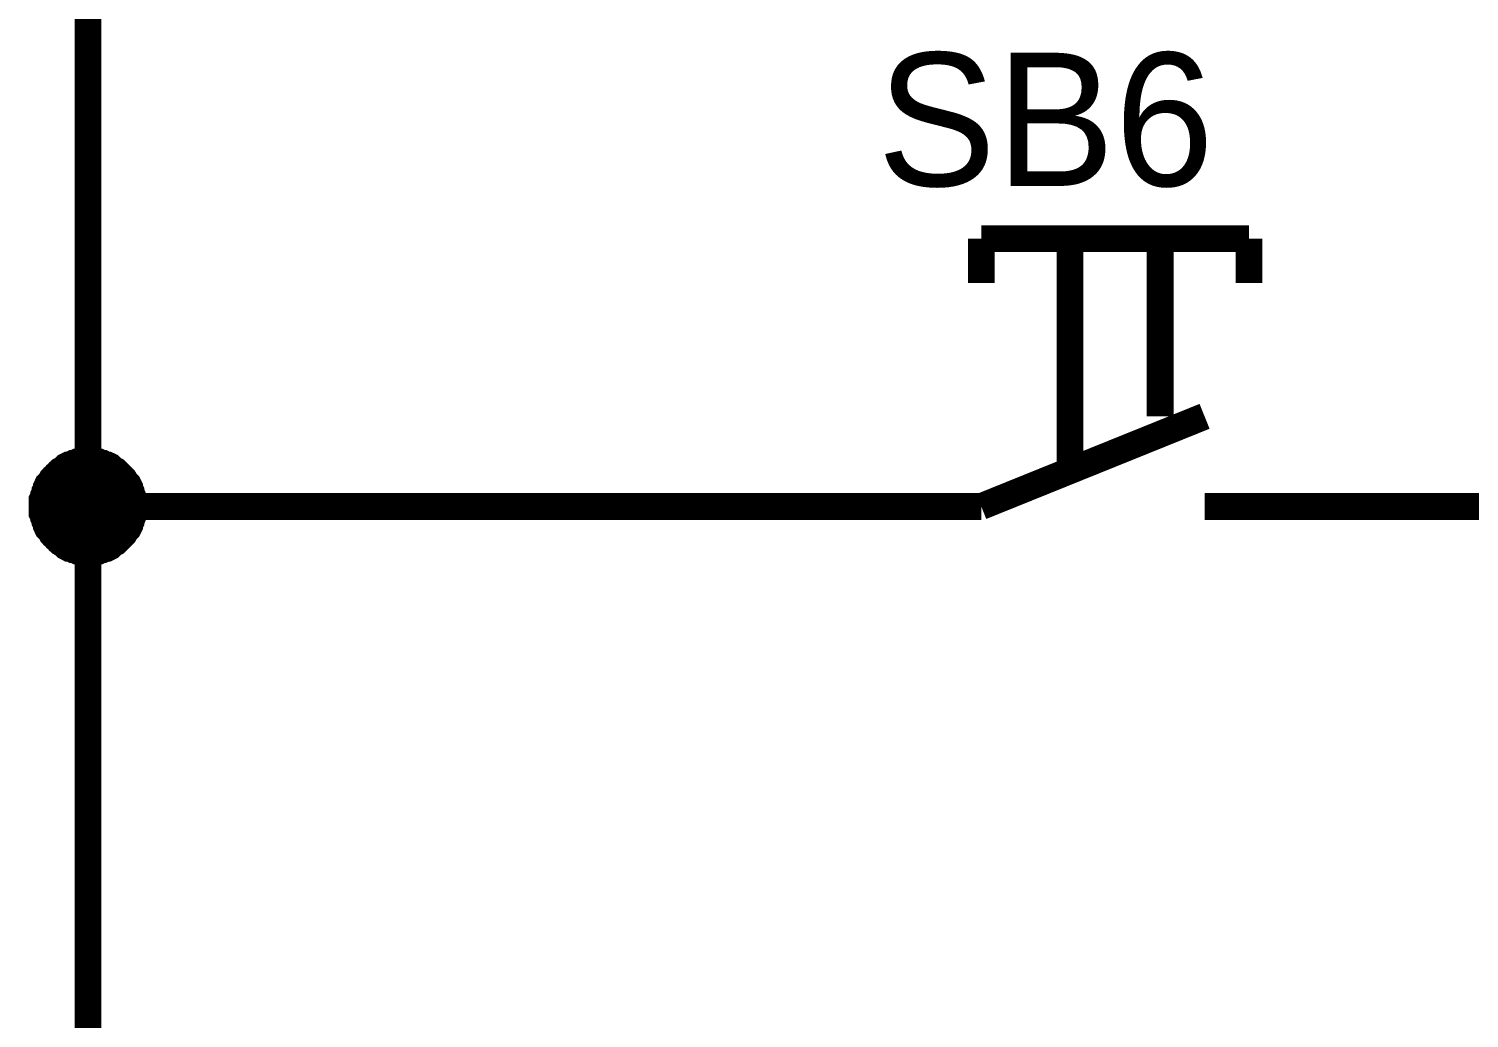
# Model space of a CAD drawing. Header units: millimetres. Extents: x 0 to 841, y 0 to 594.
# Drawn here: x 119.45 to 135.57, y 316.76 to 327.84 of the extents above; entities that cross this region are included whole.
import ezdxf

# ---------------------------------------------------------------- set-up
doc = ezdxf.new("R2010")
doc.units = ezdxf.units.MM
doc.layers.add('Sheet', color=255, linetype='Continuous')

msp = doc.modelspace()

# ---------------------------------------------------------------- linework, layer by layer
at = {"layer": 'Sheet', "const_width": 0.3}
for points in [[(125.11, 384.997), (120.11, 384.997), (120.11, 369.992), (120.11, 362.489), (120.11, 352.486), (120.11, 342.498), (120.11, 332.494), (120.11, 322.49), (120.11, 309.986), (127.61, 309.986), (127.61, 309.986)], [(200.079, 372.493), (185.095, 372.493), (185.095, 364.99), (185.095, 354.986), (185.095, 344.998), (185.095, 334.995), (185.095, 322.49), (135.11, 322.49)], [(130.11, 325.488), (133.107, 325.488)], [(130.11, 325.488), (130.11, 324.991)], [(131.103, 322.988), (131.103, 325.488)], [(132.113, 323.5), (132.113, 325.488)], [(133.107, 325.488), (133.107, 324.991)], [(130.11, 322.49), (132.61, 323.5)], [(119.597, 322.49), (119.597, 322.521), (119.597, 322.537), (119.597, 322.568), (119.613, 322.599), (119.613, 322.615), (119.628, 322.646), (119.628, 322.661), (119.644, 322.692), (119.644, 322.708), (119.659, 322.739), (119.675, 322.754), (119.69, 322.77), (119.706, 322.801), (119.721, 322.817), (119.737, 322.832), (119.752, 322.848), (119.768, 322.863), (119.783, 322.879), (119.799, 322.894), (119.83, 322.91), (119.846, 322.925), (119.861, 322.941), (119.892, 322.956), (119.908, 322.956), (119.939, 322.972), (119.954, 322.972), (119.985, 322.988), (120.001, 322.988), (120.032, 323.003), (120.063, 323.003), (120.079, 323.003), (120.11, 323.003)], [(119.597, 322.49), (119.597, 322.521), (119.597, 322.537), (119.597, 322.568), (119.613, 322.599), (119.613, 322.615), (119.628, 322.646), (119.628, 322.661), (119.644, 322.692), (119.644, 322.708), (119.659, 322.739), (119.675, 322.754), (119.69, 322.77), (119.706, 322.801), (119.721, 322.817), (119.737, 322.832), (119.752, 322.848), (119.768, 322.863), (119.783, 322.879), (119.799, 322.894), (119.83, 322.91), (119.846, 322.925), (119.861, 322.941), (119.892, 322.956), (119.908, 322.956), (119.939, 322.972), (119.954, 322.972), (119.985, 322.988), (120.001, 322.988), (120.032, 323.003), (120.063, 323.003), (120.079, 323.003), (120.11, 323.003)], [(119.597, 322.49), (119.597, 322.521), (119.597, 322.537), (119.597, 322.568), (119.613, 322.599), (119.613, 322.615), (119.628, 322.646), (119.628, 322.661), (119.644, 322.692), (119.644, 322.708), (119.659, 322.739), (119.675, 322.754), (119.69, 322.77), (119.706, 322.801), (119.721, 322.817), (119.737, 322.832), (119.752, 322.848), (119.768, 322.863), (119.783, 322.879), (119.799, 322.894), (119.83, 322.91), (119.846, 322.925), (119.861, 322.941), (119.892, 322.956), (119.908, 322.956), (119.939, 322.972), (119.954, 322.972), (119.985, 322.988), (120.001, 322.988), (120.032, 323.003), (120.063, 323.003), (120.079, 323.003), (120.11, 323.003)], [(119.597, 322.49), (119.597, 322.521), (119.597, 322.537), (119.597, 322.568), (119.613, 322.599), (119.613, 322.615), (119.628, 322.646), (119.628, 322.661), (119.644, 322.692), (119.644, 322.708), (119.659, 322.739), (119.675, 322.754), (119.69, 322.77), (119.706, 322.801), (119.721, 322.817), (119.737, 322.832), (119.752, 322.848), (119.768, 322.863), (119.783, 322.879), (119.799, 322.894), (119.83, 322.91), (119.846, 322.925), (119.861, 322.941), (119.892, 322.956), (119.908, 322.956), (119.939, 322.972), (119.954, 322.972), (119.985, 322.988), (120.001, 322.988), (120.032, 323.003), (120.063, 323.003), (120.079, 323.003), (120.11, 323.003)], [(119.597, 322.49), (119.597, 322.521), (119.597, 322.537), (119.597, 322.568), (119.613, 322.599), (119.613, 322.615), (119.628, 322.646), (119.628, 322.661), (119.644, 322.692), (119.644, 322.708), (119.659, 322.739), (119.675, 322.754), (119.69, 322.77), (119.706, 322.801), (119.721, 322.817), (119.737, 322.832), (119.752, 322.848), (119.768, 322.863), (119.783, 322.879), (119.799, 322.894), (119.83, 322.91), (119.846, 322.925), (119.861, 322.941), (119.892, 322.956), (119.908, 322.956), (119.939, 322.972), (119.954, 322.972), (119.985, 322.988), (120.001, 322.988), (120.032, 323.003), (120.063, 323.003), (120.079, 323.003), (120.11, 323.003)], [(119.597, 322.49), (119.597, 322.521), (119.597, 322.537), (119.597, 322.568), (119.613, 322.599), (119.613, 322.615), (119.628, 322.646), (119.628, 322.661), (119.644, 322.692), (119.644, 322.708), (119.659, 322.739), (119.675, 322.754), (119.69, 322.77), (119.706, 322.801), (119.721, 322.817), (119.737, 322.832), (119.752, 322.848), (119.768, 322.863), (119.783, 322.879), (119.799, 322.894), (119.83, 322.91), (119.846, 322.925), (119.861, 322.941), (119.892, 322.956), (119.908, 322.956), (119.939, 322.972), (119.954, 322.972), (119.985, 322.988), (120.001, 322.988), (120.032, 323.003), (120.063, 323.003), (120.079, 323.003), (120.11, 323.003)], [(119.597, 322.49), (119.597, 322.521), (119.597, 322.537), (119.597, 322.568), (119.613, 322.599), (119.613, 322.615), (119.628, 322.646), (119.628, 322.661), (119.644, 322.692), (119.644, 322.708), (119.659, 322.739), (119.675, 322.754), (119.69, 322.77), (119.706, 322.801), (119.721, 322.817), (119.737, 322.832), (119.752, 322.848), (119.768, 322.863), (119.783, 322.879), (119.799, 322.894), (119.83, 322.91), (119.846, 322.925), (119.861, 322.941), (119.892, 322.956), (119.908, 322.956), (119.939, 322.972), (119.954, 322.972), (119.985, 322.988), (120.001, 322.988), (120.032, 323.003), (120.063, 323.003), (120.079, 323.003), (120.11, 323.003)], [(119.597, 322.49), (119.597, 322.521), (119.597, 322.537), (119.597, 322.568), (119.613, 322.599), (119.613, 322.615), (119.628, 322.646), (119.628, 322.661), (119.644, 322.692), (119.644, 322.708), (119.659, 322.739), (119.675, 322.754), (119.69, 322.77), (119.706, 322.801), (119.721, 322.817), (119.737, 322.832), (119.752, 322.848), (119.768, 322.863), (119.783, 322.879), (119.799, 322.894), (119.83, 322.91), (119.846, 322.925), (119.861, 322.941), (119.892, 322.956), (119.908, 322.956), (119.939, 322.972), (119.954, 322.972), (119.985, 322.988), (120.001, 322.988), (120.032, 323.003), (120.063, 323.003), (120.079, 323.003), (120.11, 323.003)], [(120.11, 323.003), (120.11, 323.003)], [(120.11, 323.003), (120.141, 323.003), (120.156, 323.003), (120.187, 323.003), (120.218, 322.988), (120.234, 322.988), (120.265, 322.972), (120.28, 322.972), (120.311, 322.956), (120.327, 322.956), (120.358, 322.941), (120.374, 322.925), (120.389, 322.91), (120.42, 322.894), (120.436, 322.879), (120.451, 322.863), (120.467, 322.848), (120.482, 322.832), (120.498, 322.817), (120.513, 322.801), (120.529, 322.77), (120.544, 322.754), (120.56, 322.739), (120.575, 322.708), (120.575, 322.692), (120.591, 322.661), (120.591, 322.646), (120.606, 322.615), (120.606, 322.599), (120.622, 322.568), (120.622, 322.537), (120.622, 322.521), (120.622, 322.49)], [(120.11, 323.003), (120.11, 323.003)], [(120.11, 323.003), (120.141, 323.003), (120.156, 323.003), (120.187, 323.003), (120.218, 322.988), (120.234, 322.988), (120.265, 322.972), (120.28, 322.972), (120.311, 322.956), (120.327, 322.956), (120.358, 322.941), (120.374, 322.925), (120.389, 322.91), (120.42, 322.894), (120.436, 322.879), (120.451, 322.863), (120.467, 322.848), (120.482, 322.832), (120.498, 322.817), (120.513, 322.801), (120.529, 322.77), (120.544, 322.754), (120.56, 322.739), (120.575, 322.708), (120.575, 322.692), (120.591, 322.661), (120.591, 322.646), (120.606, 322.615), (120.606, 322.599), (120.622, 322.568), (120.622, 322.537), (120.622, 322.521), (120.622, 322.49)], [(120.11, 323.003), (120.11, 323.003)], [(120.11, 323.003), (120.141, 323.003), (120.156, 323.003), (120.187, 323.003), (120.218, 322.988), (120.234, 322.988), (120.265, 322.972), (120.28, 322.972), (120.311, 322.956), (120.327, 322.956), (120.358, 322.941), (120.374, 322.925), (120.389, 322.91), (120.42, 322.894), (120.436, 322.879), (120.451, 322.863), (120.467, 322.848), (120.482, 322.832), (120.498, 322.817), (120.513, 322.801), (120.529, 322.77), (120.544, 322.754), (120.56, 322.739), (120.575, 322.708), (120.575, 322.692), (120.591, 322.661), (120.591, 322.646), (120.606, 322.615), (120.606, 322.599), (120.622, 322.568), (120.622, 322.537), (120.622, 322.521), (120.622, 322.49)], [(120.11, 323.003), (120.11, 323.003)], [(120.11, 323.003), (120.141, 323.003), (120.156, 323.003), (120.187, 323.003), (120.218, 322.988), (120.234, 322.988), (120.265, 322.972), (120.28, 322.972), (120.311, 322.956), (120.327, 322.956), (120.358, 322.941), (120.374, 322.925), (120.389, 322.91), (120.42, 322.894), (120.436, 322.879), (120.451, 322.863), (120.467, 322.848), (120.482, 322.832), (120.498, 322.817), (120.513, 322.801), (120.529, 322.77), (120.544, 322.754), (120.56, 322.739), (120.575, 322.708), (120.575, 322.692), (120.591, 322.661), (120.591, 322.646), (120.606, 322.615), (120.606, 322.599), (120.622, 322.568), (120.622, 322.537), (120.622, 322.521), (120.622, 322.49)], [(120.11, 323.003), (120.11, 323.003)], [(120.11, 323.003), (120.141, 323.003), (120.156, 323.003), (120.187, 323.003), (120.218, 322.988), (120.234, 322.988), (120.265, 322.972), (120.28, 322.972), (120.311, 322.956), (120.327, 322.956), (120.358, 322.941), (120.374, 322.925), (120.389, 322.91), (120.42, 322.894), (120.436, 322.879), (120.451, 322.863), (120.467, 322.848), (120.482, 322.832), (120.498, 322.817), (120.513, 322.801), (120.529, 322.77), (120.544, 322.754), (120.56, 322.739), (120.575, 322.708), (120.575, 322.692), (120.591, 322.661), (120.591, 322.646), (120.606, 322.615), (120.606, 322.599), (120.622, 322.568), (120.622, 322.537), (120.622, 322.521), (120.622, 322.49)], [(120.11, 323.003), (120.11, 323.003)], [(120.11, 323.003), (120.141, 323.003), (120.156, 323.003), (120.187, 323.003), (120.218, 322.988), (120.234, 322.988), (120.265, 322.972), (120.28, 322.972), (120.311, 322.956), (120.327, 322.956), (120.358, 322.941), (120.374, 322.925), (120.389, 322.91), (120.42, 322.894), (120.436, 322.879), (120.451, 322.863), (120.467, 322.848), (120.482, 322.832), (120.498, 322.817), (120.513, 322.801), (120.529, 322.77), (120.544, 322.754), (120.56, 322.739), (120.575, 322.708), (120.575, 322.692), (120.591, 322.661), (120.591, 322.646), (120.606, 322.615), (120.606, 322.599), (120.622, 322.568), (120.622, 322.537), (120.622, 322.521), (120.622, 322.49)], [(120.11, 323.003), (120.11, 323.003)], [(120.11, 323.003), (120.141, 323.003), (120.156, 323.003), (120.187, 323.003), (120.218, 322.988), (120.234, 322.988), (120.265, 322.972), (120.28, 322.972), (120.311, 322.956), (120.327, 322.956), (120.358, 322.941), (120.374, 322.925), (120.389, 322.91), (120.42, 322.894), (120.436, 322.879), (120.451, 322.863), (120.467, 322.848), (120.482, 322.832), (120.498, 322.817), (120.513, 322.801), (120.529, 322.77), (120.544, 322.754), (120.56, 322.739), (120.575, 322.708), (120.575, 322.692), (120.591, 322.661), (120.591, 322.646), (120.606, 322.615), (120.606, 322.599), (120.622, 322.568), (120.622, 322.537), (120.622, 322.521), (120.622, 322.49)], [(120.11, 323.003), (120.11, 323.003)], [(120.11, 323.003), (120.141, 323.003), (120.156, 323.003), (120.187, 323.003), (120.218, 322.988), (120.234, 322.988), (120.265, 322.972), (120.28, 322.972), (120.311, 322.956), (120.327, 322.956), (120.358, 322.941), (120.374, 322.925), (120.389, 322.91), (120.42, 322.894), (120.436, 322.879), (120.451, 322.863), (120.467, 322.848), (120.482, 322.832), (120.498, 322.817), (120.513, 322.801), (120.529, 322.77), (120.544, 322.754), (120.56, 322.739), (120.575, 322.708), (120.575, 322.692), (120.591, 322.661), (120.591, 322.646), (120.606, 322.615), (120.606, 322.599), (120.622, 322.568), (120.622, 322.537), (120.622, 322.521), (120.622, 322.49)], [(120.11, 321.978), (120.079, 321.978), (120.063, 321.978), (120.032, 321.978), (120.001, 321.993), (119.985, 321.993), (119.954, 322.009), (119.939, 322.009), (119.908, 322.024), (119.892, 322.024), (119.861, 322.04), (119.846, 322.055), (119.83, 322.071), (119.799, 322.087), (119.783, 322.102), (119.768, 322.118), (119.752, 322.133), (119.737, 322.149), (119.721, 322.164), (119.706, 322.18), (119.69, 322.211), (119.675, 322.226), (119.659, 322.242), (119.644, 322.273), (119.644, 322.288), (119.628, 322.32), (119.628, 322.335), (119.613, 322.366), (119.613, 322.382), (119.597, 322.413), (119.597, 322.444), (119.597, 322.459), (119.597, 322.49)], [(119.597, 322.49), (119.597, 322.49)], [(120.11, 321.978), (120.079, 321.978), (120.063, 321.978), (120.032, 321.978), (120.001, 321.993), (119.985, 321.993), (119.954, 322.009), (119.939, 322.009), (119.908, 322.024), (119.892, 322.024), (119.861, 322.04), (119.846, 322.055), (119.83, 322.071), (119.799, 322.087), (119.783, 322.102), (119.768, 322.118), (119.752, 322.133), (119.737, 322.149), (119.721, 322.164), (119.706, 322.18), (119.69, 322.211), (119.675, 322.226), (119.659, 322.242), (119.644, 322.273), (119.644, 322.288), (119.628, 322.32), (119.628, 322.335), (119.613, 322.366), (119.613, 322.382), (119.597, 322.413), (119.597, 322.444), (119.597, 322.459), (119.597, 322.49)], [(119.597, 322.49), (119.597, 322.49)], [(120.11, 321.978), (120.079, 321.978), (120.063, 321.978), (120.032, 321.978), (120.001, 321.993), (119.985, 321.993), (119.954, 322.009), (119.939, 322.009), (119.908, 322.024), (119.892, 322.024), (119.861, 322.04), (119.846, 322.055), (119.83, 322.071), (119.799, 322.087), (119.783, 322.102), (119.768, 322.118), (119.752, 322.133), (119.737, 322.149), (119.721, 322.164), (119.706, 322.18), (119.69, 322.211), (119.675, 322.226), (119.659, 322.242), (119.644, 322.273), (119.644, 322.288), (119.628, 322.32), (119.628, 322.335), (119.613, 322.366), (119.613, 322.382), (119.597, 322.413), (119.597, 322.444), (119.597, 322.459), (119.597, 322.49)], [(119.597, 322.49), (119.597, 322.49)], [(120.11, 321.978), (120.079, 321.978), (120.063, 321.978), (120.032, 321.978), (120.001, 321.993), (119.985, 321.993), (119.954, 322.009), (119.939, 322.009), (119.908, 322.024), (119.892, 322.024), (119.861, 322.04), (119.846, 322.055), (119.83, 322.071), (119.799, 322.087), (119.783, 322.102), (119.768, 322.118), (119.752, 322.133), (119.737, 322.149), (119.721, 322.164), (119.706, 322.18), (119.69, 322.211), (119.675, 322.226), (119.659, 322.242), (119.644, 322.273), (119.644, 322.288), (119.628, 322.32), (119.628, 322.335), (119.613, 322.366), (119.613, 322.382), (119.597, 322.413), (119.597, 322.444), (119.597, 322.459), (119.597, 322.49)], [(119.597, 322.49), (119.597, 322.49)], [(120.11, 321.978), (120.079, 321.978), (120.063, 321.978), (120.032, 321.978), (120.001, 321.993), (119.985, 321.993), (119.954, 322.009), (119.939, 322.009), (119.908, 322.024), (119.892, 322.024), (119.861, 322.04), (119.846, 322.055), (119.83, 322.071), (119.799, 322.087), (119.783, 322.102), (119.768, 322.118), (119.752, 322.133), (119.737, 322.149), (119.721, 322.164), (119.706, 322.18), (119.69, 322.211), (119.675, 322.226), (119.659, 322.242), (119.644, 322.273), (119.644, 322.288), (119.628, 322.32), (119.628, 322.335), (119.613, 322.366), (119.613, 322.382), (119.597, 322.413), (119.597, 322.444), (119.597, 322.459), (119.597, 322.49)], [(119.597, 322.49), (119.597, 322.49)], [(120.11, 321.978), (120.079, 321.978), (120.063, 321.978), (120.032, 321.978), (120.001, 321.993), (119.985, 321.993), (119.954, 322.009), (119.939, 322.009), (119.908, 322.024), (119.892, 322.024), (119.861, 322.04), (119.846, 322.055), (119.83, 322.071), (119.799, 322.087), (119.783, 322.102), (119.768, 322.118), (119.752, 322.133), (119.737, 322.149), (119.721, 322.164), (119.706, 322.18), (119.69, 322.211), (119.675, 322.226), (119.659, 322.242), (119.644, 322.273), (119.644, 322.288), (119.628, 322.32), (119.628, 322.335), (119.613, 322.366), (119.613, 322.382), (119.597, 322.413), (119.597, 322.444), (119.597, 322.459), (119.597, 322.49)], [(119.597, 322.49), (119.597, 322.49)], [(120.11, 321.978), (120.079, 321.978), (120.063, 321.978), (120.032, 321.978), (120.001, 321.993), (119.985, 321.993), (119.954, 322.009), (119.939, 322.009), (119.908, 322.024), (119.892, 322.024), (119.861, 322.04), (119.846, 322.055), (119.83, 322.071), (119.799, 322.087), (119.783, 322.102), (119.768, 322.118), (119.752, 322.133), (119.737, 322.149), (119.721, 322.164), (119.706, 322.18), (119.69, 322.211), (119.675, 322.226), (119.659, 322.242), (119.644, 322.273), (119.644, 322.288), (119.628, 322.32), (119.628, 322.335), (119.613, 322.366), (119.613, 322.382), (119.597, 322.413), (119.597, 322.444), (119.597, 322.459), (119.597, 322.49)], [(119.597, 322.49), (119.597, 322.49)], [(120.11, 321.978), (120.079, 321.978), (120.063, 321.978), (120.032, 321.978), (120.001, 321.993), (119.985, 321.993), (119.954, 322.009), (119.939, 322.009), (119.908, 322.024), (119.892, 322.024), (119.861, 322.04), (119.846, 322.055), (119.83, 322.071), (119.799, 322.087), (119.783, 322.102), (119.768, 322.118), (119.752, 322.133), (119.737, 322.149), (119.721, 322.164), (119.706, 322.18), (119.69, 322.211), (119.675, 322.226), (119.659, 322.242), (119.644, 322.273), (119.644, 322.288), (119.628, 322.32), (119.628, 322.335), (119.613, 322.366), (119.613, 322.382), (119.597, 322.413), (119.597, 322.444), (119.597, 322.459), (119.597, 322.49)], [(119.597, 322.49), (119.597, 322.49)], [(127.61, 322.49), (120.11, 322.49)], [(120.622, 322.49), (120.622, 322.459), (120.622, 322.444), (120.622, 322.413), (120.606, 322.382), (120.606, 322.366), (120.591, 322.335), (120.591, 322.32), (120.575, 322.288), (120.575, 322.273), (120.56, 322.242), (120.544, 322.226), (120.529, 322.211), (120.513, 322.18), (120.498, 322.164), (120.482, 322.149), (120.467, 322.133), (120.451, 322.118), (120.436, 322.102), (120.42, 322.087), (120.389, 322.071), (120.374, 322.055), (120.358, 322.04), (120.327, 322.024), (120.311, 322.024), (120.28, 322.009), (120.265, 322.009), (120.234, 321.993), (120.218, 321.993), (120.187, 321.978), (120.156, 321.978), (120.141, 321.978), (120.11, 321.978)], [(120.622, 322.49), (120.622, 322.459), (120.622, 322.444), (120.622, 322.413), (120.606, 322.382), (120.606, 322.366), (120.591, 322.335), (120.591, 322.32), (120.575, 322.288), (120.575, 322.273), (120.56, 322.242), (120.544, 322.226), (120.529, 322.211), (120.513, 322.18), (120.498, 322.164), (120.482, 322.149), (120.467, 322.133), (120.451, 322.118), (120.436, 322.102), (120.42, 322.087), (120.389, 322.071), (120.374, 322.055), (120.358, 322.04), (120.327, 322.024), (120.311, 322.024), (120.28, 322.009), (120.265, 322.009), (120.234, 321.993), (120.218, 321.993), (120.187, 321.978), (120.156, 321.978), (120.141, 321.978), (120.11, 321.978)], [(120.622, 322.49), (120.622, 322.459), (120.622, 322.444), (120.622, 322.413), (120.606, 322.382), (120.606, 322.366), (120.591, 322.335), (120.591, 322.32), (120.575, 322.288), (120.575, 322.273), (120.56, 322.242), (120.544, 322.226), (120.529, 322.211), (120.513, 322.18), (120.498, 322.164), (120.482, 322.149), (120.467, 322.133), (120.451, 322.118), (120.436, 322.102), (120.42, 322.087), (120.389, 322.071), (120.374, 322.055), (120.358, 322.04), (120.327, 322.024), (120.311, 322.024), (120.28, 322.009), (120.265, 322.009), (120.234, 321.993), (120.218, 321.993), (120.187, 321.978), (120.156, 321.978), (120.141, 321.978), (120.11, 321.978)], [(120.622, 322.49), (120.622, 322.459), (120.622, 322.444), (120.622, 322.413), (120.606, 322.382), (120.606, 322.366), (120.591, 322.335), (120.591, 322.32), (120.575, 322.288), (120.575, 322.273), (120.56, 322.242), (120.544, 322.226), (120.529, 322.211), (120.513, 322.18), (120.498, 322.164), (120.482, 322.149), (120.467, 322.133), (120.451, 322.118), (120.436, 322.102), (120.42, 322.087), (120.389, 322.071), (120.374, 322.055), (120.358, 322.04), (120.327, 322.024), (120.311, 322.024), (120.28, 322.009), (120.265, 322.009), (120.234, 321.993), (120.218, 321.993), (120.187, 321.978), (120.156, 321.978), (120.141, 321.978), (120.11, 321.978)], [(120.622, 322.49), (120.622, 322.459), (120.622, 322.444), (120.622, 322.413), (120.606, 322.382), (120.606, 322.366), (120.591, 322.335), (120.591, 322.32), (120.575, 322.288), (120.575, 322.273), (120.56, 322.242), (120.544, 322.226), (120.529, 322.211), (120.513, 322.18), (120.498, 322.164), (120.482, 322.149), (120.467, 322.133), (120.451, 322.118), (120.436, 322.102), (120.42, 322.087), (120.389, 322.071), (120.374, 322.055), (120.358, 322.04), (120.327, 322.024), (120.311, 322.024), (120.28, 322.009), (120.265, 322.009), (120.234, 321.993), (120.218, 321.993), (120.187, 321.978), (120.156, 321.978), (120.141, 321.978), (120.11, 321.978)], [(120.622, 322.49), (120.622, 322.459), (120.622, 322.444), (120.622, 322.413), (120.606, 322.382), (120.606, 322.366), (120.591, 322.335), (120.591, 322.32), (120.575, 322.288), (120.575, 322.273), (120.56, 322.242), (120.544, 322.226), (120.529, 322.211), (120.513, 322.18), (120.498, 322.164), (120.482, 322.149), (120.467, 322.133), (120.451, 322.118), (120.436, 322.102), (120.42, 322.087), (120.389, 322.071), (120.374, 322.055), (120.358, 322.04), (120.327, 322.024), (120.311, 322.024), (120.28, 322.009), (120.265, 322.009), (120.234, 321.993), (120.218, 321.993), (120.187, 321.978), (120.156, 321.978), (120.141, 321.978), (120.11, 321.978)], [(120.622, 322.49), (120.622, 322.459), (120.622, 322.444), (120.622, 322.413), (120.606, 322.382), (120.606, 322.366), (120.591, 322.335), (120.591, 322.32), (120.575, 322.288), (120.575, 322.273), (120.56, 322.242), (120.544, 322.226), (120.529, 322.211), (120.513, 322.18), (120.498, 322.164), (120.482, 322.149), (120.467, 322.133), (120.451, 322.118), (120.436, 322.102), (120.42, 322.087), (120.389, 322.071), (120.374, 322.055), (120.358, 322.04), (120.327, 322.024), (120.311, 322.024), (120.28, 322.009), (120.265, 322.009), (120.234, 321.993), (120.218, 321.993), (120.187, 321.978), (120.156, 321.978), (120.141, 321.978), (120.11, 321.978)], [(120.622, 322.49), (120.622, 322.459), (120.622, 322.444), (120.622, 322.413), (120.606, 322.382), (120.606, 322.366), (120.591, 322.335), (120.591, 322.32), (120.575, 322.288), (120.575, 322.273), (120.56, 322.242), (120.544, 322.226), (120.529, 322.211), (120.513, 322.18), (120.498, 322.164), (120.482, 322.149), (120.467, 322.133), (120.451, 322.118), (120.436, 322.102), (120.42, 322.087), (120.389, 322.071), (120.374, 322.055), (120.358, 322.04), (120.327, 322.024), (120.311, 322.024), (120.28, 322.009), (120.265, 322.009), (120.234, 321.993), (120.218, 321.993), (120.187, 321.978), (120.156, 321.978), (120.141, 321.978), (120.11, 321.978)], [(120.622, 322.49), (120.622, 322.49), (120.622, 322.49), (120.622, 322.49), (120.622, 322.49), (120.622, 322.49), (120.622, 322.49), (120.622, 322.49), (120.622, 322.49), (120.622, 322.49), (120.622, 322.49), (120.622, 322.49), (120.622, 322.49), (120.622, 322.49), (120.622, 322.49), (120.622, 322.49), (120.622, 322.49), (120.622, 322.49), (120.622, 322.49), (120.622, 322.49), (120.622, 322.49), (120.622, 322.49), (120.622, 322.49), (120.622, 322.49), (120.622, 322.49), (120.622, 322.49), (120.622, 322.49), (120.622, 322.49), (120.622, 322.49), (120.622, 322.49), (120.622, 322.49), (120.622, 322.49), (120.622, 322.49)], [(120.622, 322.49), (120.622, 322.49)], [(120.622, 322.49), (120.622, 322.49), (120.622, 322.49), (120.622, 322.49), (120.622, 322.49), (120.622, 322.49), (120.622, 322.49), (120.622, 322.49), (120.622, 322.49), (120.622, 322.49), (120.622, 322.49), (120.622, 322.49), (120.622, 322.49), (120.622, 322.49), (120.622, 322.49), (120.622, 322.49), (120.622, 322.49), (120.622, 322.49), (120.622, 322.49), (120.622, 322.49), (120.622, 322.49), (120.622, 322.49), (120.622, 322.49), (120.622, 322.49), (120.622, 322.49), (120.622, 322.49), (120.622, 322.49), (120.622, 322.49), (120.622, 322.49), (120.622, 322.49), (120.622, 322.49), (120.622, 322.49), (120.622, 322.49)], [(120.622, 322.49), (120.622, 322.49)], [(120.622, 322.49), (120.622, 322.49), (120.622, 322.49), (120.622, 322.49), (120.622, 322.49), (120.622, 322.49), (120.622, 322.49), (120.622, 322.49), (120.622, 322.49), (120.622, 322.49), (120.622, 322.49), (120.622, 322.49), (120.622, 322.49), (120.622, 322.49), (120.622, 322.49), (120.622, 322.49), (120.622, 322.49), (120.622, 322.49), (120.622, 322.49), (120.622, 322.49), (120.622, 322.49), (120.622, 322.49), (120.622, 322.49), (120.622, 322.49), (120.622, 322.49), (120.622, 322.49), (120.622, 322.49), (120.622, 322.49), (120.622, 322.49), (120.622, 322.49), (120.622, 322.49), (120.622, 322.49), (120.622, 322.49)], [(120.622, 322.49), (120.622, 322.49)], [(120.622, 322.49), (120.622, 322.49), (120.622, 322.49), (120.622, 322.49), (120.622, 322.49), (120.622, 322.49), (120.622, 322.49), (120.622, 322.49), (120.622, 322.49), (120.622, 322.49), (120.622, 322.49), (120.622, 322.49), (120.622, 322.49), (120.622, 322.49), (120.622, 322.49), (120.622, 322.49), (120.622, 322.49), (120.622, 322.49), (120.622, 322.49), (120.622, 322.49), (120.622, 322.49), (120.622, 322.49), (120.622, 322.49), (120.622, 322.49), (120.622, 322.49), (120.622, 322.49), (120.622, 322.49), (120.622, 322.49), (120.622, 322.49), (120.622, 322.49), (120.622, 322.49), (120.622, 322.49), (120.622, 322.49)], [(120.622, 322.49), (120.622, 322.49)], [(120.622, 322.49), (120.622, 322.49), (120.622, 322.49), (120.622, 322.49), (120.622, 322.49), (120.622, 322.49), (120.622, 322.49), (120.622, 322.49), (120.622, 322.49), (120.622, 322.49), (120.622, 322.49), (120.622, 322.49), (120.622, 322.49), (120.622, 322.49), (120.622, 322.49), (120.622, 322.49), (120.622, 322.49), (120.622, 322.49), (120.622, 322.49), (120.622, 322.49), (120.622, 322.49), (120.622, 322.49), (120.622, 322.49), (120.622, 322.49), (120.622, 322.49), (120.622, 322.49), (120.622, 322.49), (120.622, 322.49), (120.622, 322.49), (120.622, 322.49), (120.622, 322.49), (120.622, 322.49), (120.622, 322.49)], [(120.622, 322.49), (120.622, 322.49)], [(120.622, 322.49), (120.622, 322.49), (120.622, 322.49), (120.622, 322.49), (120.622, 322.49), (120.622, 322.49), (120.622, 322.49), (120.622, 322.49), (120.622, 322.49), (120.622, 322.49), (120.622, 322.49), (120.622, 322.49), (120.622, 322.49), (120.622, 322.49), (120.622, 322.49), (120.622, 322.49), (120.622, 322.49), (120.622, 322.49), (120.622, 322.49), (120.622, 322.49), (120.622, 322.49), (120.622, 322.49), (120.622, 322.49), (120.622, 322.49), (120.622, 322.49), (120.622, 322.49), (120.622, 322.49), (120.622, 322.49), (120.622, 322.49), (120.622, 322.49), (120.622, 322.49), (120.622, 322.49), (120.622, 322.49)], [(120.622, 322.49), (120.622, 322.49)], [(120.622, 322.49), (120.622, 322.49), (120.622, 322.49), (120.622, 322.49), (120.622, 322.49), (120.622, 322.49), (120.622, 322.49), (120.622, 322.49), (120.622, 322.49), (120.622, 322.49), (120.622, 322.49), (120.622, 322.49), (120.622, 322.49), (120.622, 322.49), (120.622, 322.49), (120.622, 322.49), (120.622, 322.49), (120.622, 322.49), (120.622, 322.49), (120.622, 322.49), (120.622, 322.49), (120.622, 322.49), (120.622, 322.49), (120.622, 322.49), (120.622, 322.49), (120.622, 322.49), (120.622, 322.49), (120.622, 322.49), (120.622, 322.49), (120.622, 322.49), (120.622, 322.49), (120.622, 322.49), (120.622, 322.49)], [(120.622, 322.49), (120.622, 322.49)], [(120.622, 322.49), (120.622, 322.49), (120.622, 322.49), (120.622, 322.49), (120.622, 322.49), (120.622, 322.49), (120.622, 322.49), (120.622, 322.49), (120.622, 322.49), (120.622, 322.49), (120.622, 322.49), (120.622, 322.49), (120.622, 322.49), (120.622, 322.49), (120.622, 322.49), (120.622, 322.49), (120.622, 322.49), (120.622, 322.49), (120.622, 322.49), (120.622, 322.49), (120.622, 322.49), (120.622, 322.49), (120.622, 322.49), (120.622, 322.49), (120.622, 322.49), (120.622, 322.49), (120.622, 322.49), (120.622, 322.49), (120.622, 322.49), (120.622, 322.49), (120.622, 322.49), (120.622, 322.49), (120.622, 322.49)], [(120.622, 322.49), (120.622, 322.49)], [(130.11, 322.49), (127.61, 322.49)], [(132.61, 322.49), (135.11, 322.49)]]:
    msp.add_lwpolyline(points, dxfattribs=at)
at = {"layer": 'Sheet', "const_width": 0.508}
msp.add_lwpolyline([(119.746, 322.5, 1), (120.254, 322.5, 1)], format="xyb", close=True, dxfattribs=at)

# ---------------------------------------------------------------- texts
at = {"layer": 'Sheet'}
msp.add_text('SB6', height=1.4912, dxfattribs=at).set_placement((128.945, 326.079))

doc.saveas('drawing.dxf')
